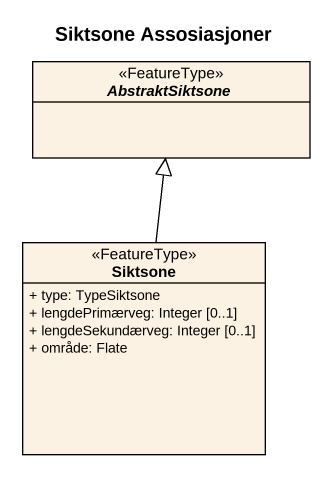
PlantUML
@startuml
title Siktsone Assosiasjoner
hide circle
hide empty members
skinparam classAttributeIconSize 0
abstract class AbstraktSiktsone <<FeatureType>>
class Siktsone <<FeatureType>> {
  + type: TypeSiktsone
  + lengdePrimærveg: Integer [0..1]
  + lengdeSekundærveg: Integer [0..1]
  + område: Flate
}
Siktsone -up-|> AbstraktSiktsone
@enduml
